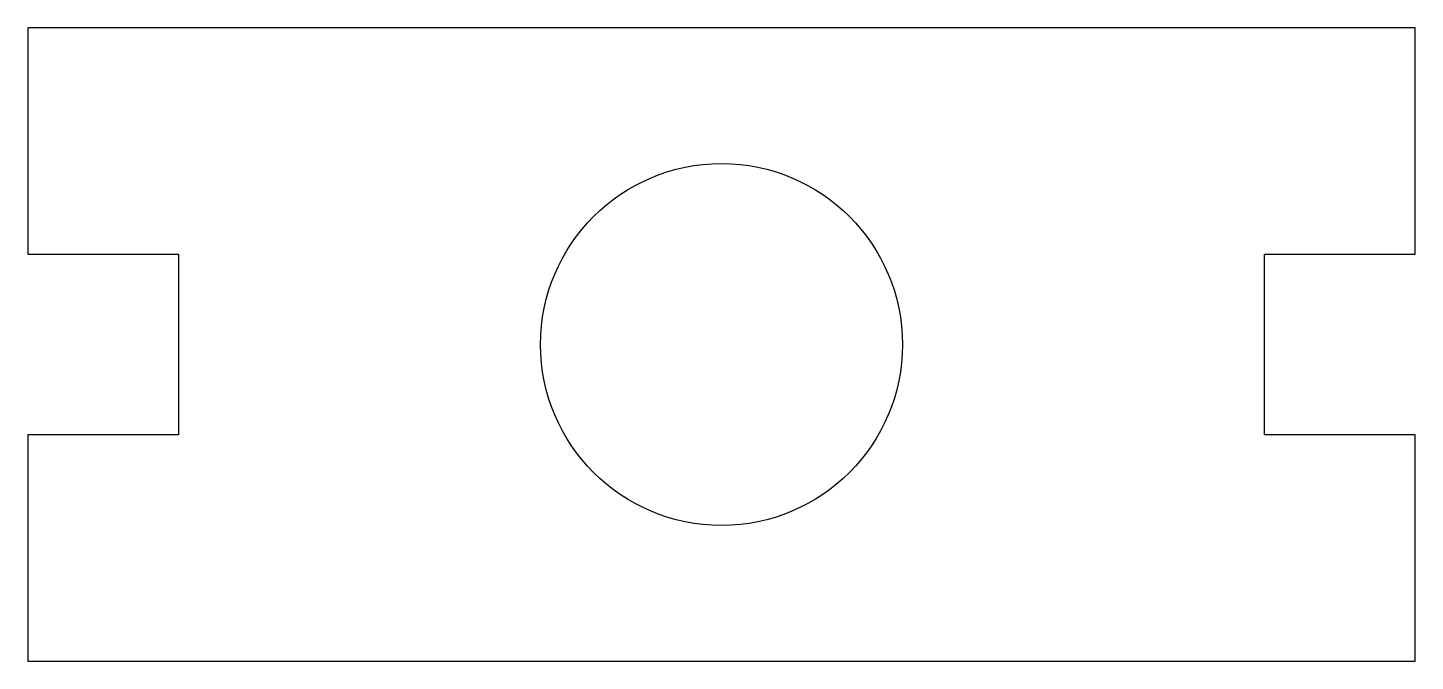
# Model space of a CAD drawing. Header units: millimetres. Extents: x -4.6 to 4.6, y -2.1 to 2.1.
import ezdxf

# ---------------------------------------------------------------- set-up
doc = ezdxf.new("R2010")
doc.units = ezdxf.units.MM

msp = doc.modelspace()

# ---------------------------------------------------------------- linework, layer by layer
at = {"color": 7, "linetype": 'Continuous', "lineweight": 25}
for p, q in [((4.6, 2.1), (-4.6, 2.1)), ((-4.6, 2.1), (-4.6, 0.6)), ((4.6, 0.6), (4.6, 2.1)), ((-4.6, 0.6), (-3.6, 0.6)), ((-3.6, 0.6), (-3.6, -0.6)), ((3.6, -0.6), (3.6, 0.6)), ((3.6, 0.6), (4.6, 0.6)), ((-3.6, -0.6), (-4.6, -0.6)), ((-4.6, -0.6), (-4.6, -2.1)), ((4.6, -0.6), (3.6, -0.6)), ((4.6, -2.1), (4.6, -0.6)), ((-4.6, -2.1), (4.6, -2.1))]:
    msp.add_line(p, q, dxfattribs=at)
msp.add_circle((0, 0), 1.2, dxfattribs=at)

doc.saveas('drawing.dxf')
